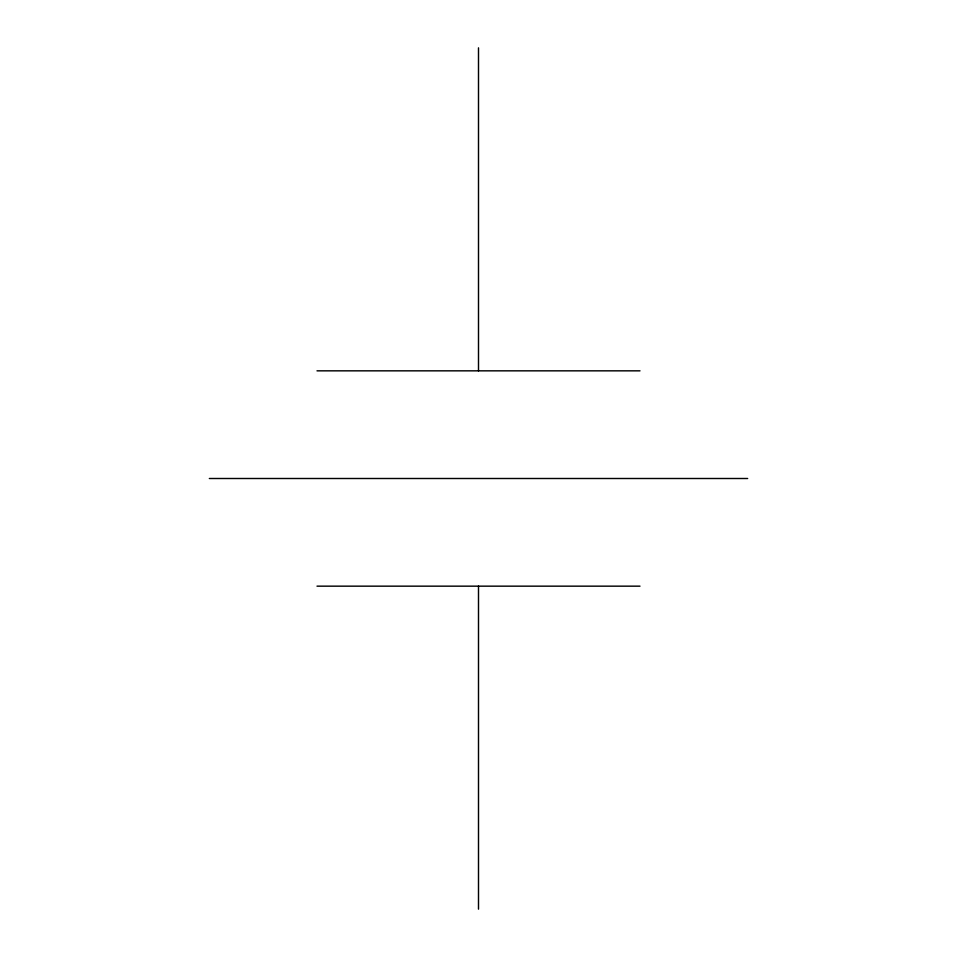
<?xml version="1.0" encoding="UTF-8"?>
<svg xmlns="http://www.w3.org/2000/svg" width="957" height="957" viewBox="0 0 957 957"><rect width="100%" height="100%" fill="white"/><g stroke="black" fill="none" stroke-linecap="round" stroke-linejoin="round"><path stroke-width="1.44" d="M317.006 370.838L639.994 370.838M209.344 478.5L747.656 478.5M317.006 586.163L639.994 586.163M478.5 47.85L478.5 370.838M478.5 586.163L478.5 909.15"/></g></svg>
